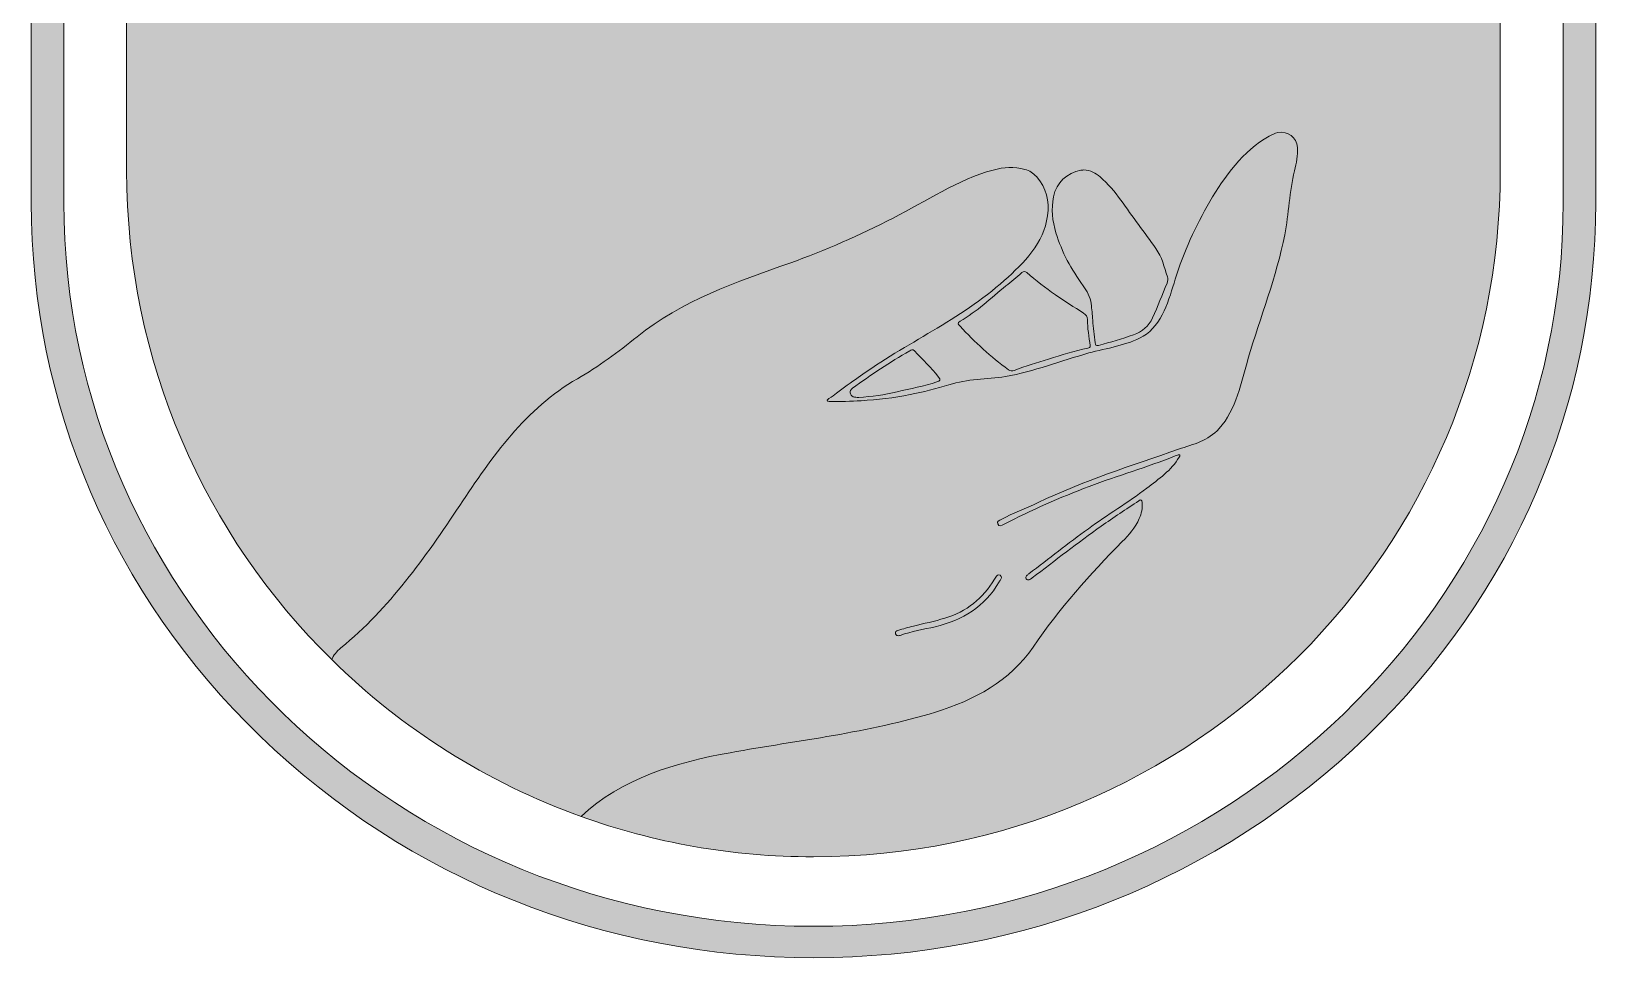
# Model space of a CAD drawing. Header units: inches. Extents: x 2.7 to 9.9, y -12 to 0.
# Drawn here: x 2.73 to 9.88, y -12 to -7.77 of the extents above; entities that cross this region are included whole.
import ezdxf

# ---------------------------------------------------------------- set-up
doc = ezdxf.new("R2010")
doc.units = ezdxf.units.IN
doc.header["$MEASUREMENT"] = 0
doc.layers.add('Layer 1', color=7, linetype='Continuous')

# ---------------------------------------------------------------- blocks, each defined once
blk = doc.blocks.new('block 2')
at = {"layer": 'Layer 1', "lineweight": 0}
for points, knots in [([(8.8373, -1.0164), (8.1619, -0.3638), (7.2642, -0.0043), (6.3091, -0.0043), (5.354, -0.0043), (4.4558, -0.3638), (3.7808, -1.0164), (3.1053, -1.6685), (2.7332, -2.5364), (2.7332, -3.4588), (2.7332, -3.4588), (2.7332, -8.5494), (2.7332, -8.5494), (2.7332, -9.4723), (3.1053, -10.3401), (3.7808, -10.9923), (4.4558, -11.6449), (5.354, -12.0043), (6.3091, -12.0043), (7.2642, -12.0043), (8.1619, -11.6449), (8.8373, -10.9923), (9.5128, -10.3401), (9.8844, -9.4723), (9.8844, -8.5494), (9.8844, -8.5494), (9.8844, -3.4588), (9.8844, -3.4588), (9.8844, -2.5364), (9.5128, -1.6685), (8.8373, -1.0164)], [0, 0, 0, 0, 1, 1, 1, 2, 2, 2, 3, 3, 3, 4, 4, 4, 5, 5, 5, 6, 6, 6, 7, 7, 7, 8, 8, 8, 9, 9, 9, 10, 10, 10, 10]), ([(9.736, -8.5494), (9.736, -9.4625), (9.3518, -10.2902), (8.7309, -10.8896), (8.1105, -11.4894), (7.2539, -11.8606), (6.3091, -11.8606), (4.4194, -11.8606), (2.8822, -10.3751), (2.8822, -8.5494), (2.8822, -8.5494), (2.8822, -3.4588), (2.8822, -3.4588), (2.8822, -1.6331), (4.4194, -0.1476), (6.3091, -0.1476), (8.1987, -0.1476), (9.736, -1.6331), (9.736, -3.4588), (9.736, -3.4588), (9.736, -8.5494), (9.736, -8.5494)], [0, 0, 0, 0, 1, 1, 1, 2, 2, 2, 3, 3, 3, 4, 4, 4, 5, 5, 5, 6, 6, 6, 7, 7, 7, 7])]:
    blk.add_open_spline(points, degree=3, knots=knots, dxfattribs=at)
blk = doc.blocks.new('block 4')
at = {"layer": 'Layer 1', "lineweight": 0}
for points, knots in [([(8.5208, -8.2978), (8.5176, -8.2521), (8.477, -8.2208), (8.4321, -8.2301), (8.4177, -8.2334), (8.4041, -8.239), (8.3911, -8.2465), (8.272, -8.3128), (8.1866, -8.4318), (8.1208, -8.5457), (8.0554, -8.6587), (8.0003, -8.7758), (7.9621, -8.9009), (7.935, -8.9901), (7.9023, -9.1115), (7.8155, -9.1614), (7.7422, -9.2034), (7.6484, -9.216), (7.5676, -9.238), (7.4406, -9.273), (7.316, -9.3239), (7.1862, -9.3454), (7.0994, -9.3598), (7.013, -9.3556), (6.9281, -9.3832), (6.8697, -9.4018), (6.8104, -9.4168), (6.7502, -9.4284), (6.6764, -9.4429), (6.6013, -9.4518), (6.5261, -9.4565), (6.4795, -9.4593), (6.4318, -9.4602), (6.3847, -9.4602), (6.3805, -9.4602), (6.3716, -9.4588), (6.3711, -9.4555), (6.3711, -9.4537), (6.3754, -9.4495), (6.3795, -9.4466), (6.3954, -9.4368), (6.4034, -9.4312), (6.4141, -9.4224), (6.4463, -9.3972), (6.4799, -9.3734), (6.5131, -9.3496), (6.7311, -9.1927), (6.9799, -9.0867), (7.1811, -8.9061), (7.2712, -8.8253), (7.3622, -8.7362), (7.3785, -8.6101), (7.3874, -8.5424), (7.3743, -8.4827), (7.3277, -8.4313), (7.3132, -8.4155), (7.2959, -8.4038), (7.2749, -8.3982), (7.2264, -8.3846), (7.1783, -8.3879), (7.1307, -8.401), (6.9659, -8.4453), (6.8235, -8.5448), (6.6727, -8.6208), (6.5196, -8.6988), (6.3623, -8.7688), (6.2003, -8.8267), (5.9566, -8.9135), (5.7064, -8.999), (5.5024, -9.1638), (5.4156, -9.2342), (5.3264, -9.3001), (5.2293, -9.3561), (4.9945, -9.4905), (4.8377, -9.7146), (4.6915, -9.9354), (4.5338, -10.173), (4.3713, -10.4046), (4.1486, -10.5871), (4.1286, -10.6034), (4.115, -10.6212), (4.1066, -10.6408), (4.4269, -10.9559), (4.8143, -11.2028), (5.2461, -11.3583), (5.4291, -11.1832), (5.6831, -11.1104), (5.9277, -11.0665), (6.2432, -11.0091), (6.5579, -10.9755), (6.8664, -10.8807), (7.042, -10.8266), (7.2077, -10.7383), (7.3132, -10.5834), (7.4318, -10.4078), (7.5732, -10.25), (7.7202, -10.1007), (7.7511, -10.0694), (7.7805, -10.0367), (7.7977, -9.9956), (7.808, -9.9718), (7.8145, -9.9475), (7.8108, -9.9214), (7.8099, -9.9111), (7.8071, -9.906), (7.7954, -9.9139), (7.7385, -9.9531), (7.6801, -9.9905), (7.6236, -10.0302), (7.5162, -10.1058), (7.4136, -10.1875), (7.309, -10.2668), (7.3048, -10.2701), (7.2996, -10.2734), (7.2945, -10.2752), (7.2898, -10.2771), (7.2847, -10.2752), (7.2814, -10.2711), (7.2782, -10.2659), (7.2791, -10.2612), (7.2828, -10.2575), (7.2861, -10.2538), (7.2898, -10.2505), (7.2936, -10.2477), (7.3841, -10.1786), (7.4733, -10.1086), (7.5653, -10.0418), (7.653, -9.9784), (7.7459, -9.9219), (7.8323, -9.8565), (7.8864, -9.8154), (7.9453, -9.7744), (7.9803, -9.7146), (7.9821, -9.7118), (7.9849, -9.7067), (7.984, -9.7053), (7.9812, -9.7011), (7.9765, -9.7043), (7.9728, -9.7057), (7.9695, -9.7067), (7.9658, -9.7076), (7.9625, -9.709), (7.8337, -9.7608), (7.6988, -9.7991), (7.5685, -9.8486), (7.4355, -9.8995), (7.3043, -9.9569), (7.1778, -10.0222), (7.1685, -10.0274), (7.1568, -10.0339), (7.1507, -10.0199), (7.1447, -10.0064), (7.1587, -10.005), (7.1671, -10.0003), (7.2207, -9.9695), (7.2796, -9.9489), (7.3356, -9.9223), (7.5429, -9.8238), (7.7613, -9.7534), (7.9779, -9.6782), (8.0461, -9.6549), (8.1133, -9.6399), (8.1628, -9.5839), (8.2417, -9.4957), (8.265, -9.3715), (8.2963, -9.2613), (8.3505, -9.0732), (8.4256, -8.8888), (8.463, -8.6969), (8.4816, -8.5998), (8.4844, -8.5004), (8.5078, -8.4043), (8.5162, -8.3692), (8.5236, -8.3342), (8.5208, -8.2978)], [0, 0, 0, 0, 1, 1, 1, 2, 2, 2, 3, 3, 3, 4, 4, 4, 5, 5, 5, 6, 6, 6, 7, 7, 7, 8, 8, 8, 9, 9, 9, 10, 10, 10, 11, 11, 11, 12, 12, 12, 13, 13, 13, 14, 14, 14, 15, 15, 15, 16, 16, 16, 17, 17, 17, 18, 18, 18, 19, 19, 19, 20, 20, 20, 21, 21, 21, 22, 22, 22, 23, 23, 23, 24, 24, 24, 25, 25, 25, 26, 26, 26, 27, 27, 27, 28, 28, 28, 29, 29, 29, 30, 30, 30, 31, 31, 31, 32, 32, 32, 33, 33, 33, 34, 34, 34, 35, 35, 35, 36, 36, 36, 37, 37, 37, 38, 38, 38, 39, 39, 39, 40, 40, 40, 41, 41, 41, 42, 42, 42, 43, 43, 43, 44, 44, 44, 45, 45, 45, 46, 46, 46, 47, 47, 47, 48, 48, 48, 49, 49, 49, 50, 50, 50, 51, 51, 51, 52, 52, 52, 53, 53, 53, 54, 54, 54, 55, 55, 55, 56, 56, 56, 57, 57, 57, 58, 58, 58, 58]), ([(7.1619, -10.2547), (7.1731, -10.2612), (7.1671, -10.2706), (7.1619, -10.2785), (7.1605, -10.2809), (7.1587, -10.2832), (7.1573, -10.2855), (7.0914, -10.398), (6.9906, -10.461), (6.865, -10.49), (6.8118, -10.5026), (6.7572, -10.511), (6.7054, -10.5297), (6.7026, -10.5306), (6.6998, -10.5311), (6.6975, -10.5315), (6.6909, -10.5311), (6.6858, -10.5297), (6.6844, -10.5227), (6.682, -10.5143), (6.6872, -10.5091), (6.6946, -10.5073), (6.718, -10.5003), (6.7418, -10.4928), (6.7656, -10.4872), (6.8137, -10.476), (6.8618, -10.4648), (6.9089, -10.4512), (7.0093, -10.4223), (7.0821, -10.3602), (7.1363, -10.2729), (7.1381, -10.2701), (7.14, -10.2673), (7.1419, -10.264), (7.1465, -10.2566), (7.1521, -10.2486), (7.1619, -10.2547)], [0, 0, 0, 0, 1, 1, 1, 2, 2, 2, 3, 3, 3, 4, 4, 4, 5, 5, 5, 6, 6, 6, 7, 7, 7, 8, 8, 8, 9, 9, 9, 10, 10, 10, 11, 11, 11, 12, 12, 12, 12])]:
    blk.add_open_spline(points, degree=3, knots=knots, dxfattribs=at)

msp = doc.modelspace()

# ---------------------------------------------------------------- hatches: boundary and pattern name
at = {"layer": 'Layer 1', "true_color": 0xa16e58}
h = msp.add_hatch(color=35, dxfattribs=at)
h.dxf.hatch_style = 2
edge = h.paths.add_edge_path()
edge.add_spline(control_points=[(8.8373, -1.0164), (8.1619, -0.3638), (7.2642, -0.0043), (6.3091, -0.0043), (5.354, -0.0043), (4.4558, -0.3638), (3.7808, -1.0164), (3.1053, -1.6685), (2.7332, -2.5364), (2.7332, -3.4588), (2.7332, -3.4588), (2.7332, -8.5494), (2.7332, -8.5494), (2.7332, -9.4723), (3.1053, -10.3401), (3.7808, -10.9923), (4.4558, -11.6449), (5.354, -12.0043), (6.3091, -12.0043), (7.2642, -12.0043), (8.1619, -11.6449), (8.8373, -10.9923), (9.5128, -10.3401), (9.8844, -9.4723), (9.8844, -8.5494), (9.8844, -8.5494), (9.8844, -3.4588), (9.8844, -3.4588), (9.8844, -2.5364), (9.5128, -1.6685), (8.8373, -1.0164)], knot_values=[0, 0, 0, 0, 1, 1, 1, 2, 2, 2, 3, 3, 3, 4, 4, 4, 5, 5, 5, 6, 6, 6, 7, 7, 7, 8, 8, 8, 9, 9, 9, 10, 10, 10, 10], degree=3, periodic=1)
edge = h.paths.add_edge_path()
edge.add_spline(control_points=[(9.736, -8.5494), (9.736, -9.4625), (9.3518, -10.2902), (8.7309, -10.8896), (8.1105, -11.4894), (7.2539, -11.8606), (6.3091, -11.8606), (4.4194, -11.8606), (2.8822, -10.3751), (2.8822, -8.5494), (2.8822, -8.5494), (2.8822, -3.4588), (2.8822, -3.4588), (2.8822, -1.6331), (4.4194, -0.1476), (6.3091, -0.1476), (8.1987, -0.1476), (9.736, -1.6331), (9.736, -3.4588), (9.736, -3.4588), (9.736, -8.5494), (9.736, -8.5494)], knot_values=[0, 0, 0, 0, 1, 1, 1, 2, 2, 2, 3, 3, 3, 4, 4, 4, 5, 5, 5, 6, 6, 6, 7, 7, 7, 7], degree=3, periodic=1)
h = msp.add_hatch(color=35, dxfattribs=at)
h.dxf.hatch_style = 2
edge = h.paths.add_edge_path()
edge.add_spline(control_points=[(9.4484, -3.6054), (9.4484, -3.6054), (9.4484, -8.4033), (9.4484, -8.4033), (9.4484, -10.1371), (8.0428, -11.5427), (6.3091, -11.5427), (5.9361, -11.5427), (5.578, -11.4778), (5.2461, -11.3583), (4.8143, -11.2028), (4.4269, -10.9559), (4.1066, -10.6408), (3.5278, -10.0713), (3.1692, -9.2791), (3.1692, -8.4033), (3.1692, -8.4033), (3.1692, -3.6054), (3.1692, -3.6054), (3.1692, -1.8716), (4.5748, -0.466), (6.3091, -0.466), (7.1759, -0.466), (7.9607, -0.8175), (8.5288, -1.3857), (9.0969, -1.9538), (9.4484, -2.7385), (9.4484, -3.6054)], knot_values=[0, 0, 0, 0, 1, 1, 1, 2, 2, 2, 3, 3, 3, 4, 4, 4, 5, 5, 5, 6, 6, 6, 7, 7, 7, 8, 8, 8, 9, 9, 9, 9], degree=3, periodic=1)
at = {"layer": 'Layer 1', "true_color": 0xf8efe3}
h = msp.add_hatch(color=7, dxfattribs=at)
h.dxf.hatch_style = 2
edge = h.paths.add_edge_path()
edge.add_spline(control_points=[(8.5208, -8.2978), (8.5176, -8.2521), (8.477, -8.2208), (8.4321, -8.2301), (8.4177, -8.2334), (8.4041, -8.239), (8.3911, -8.2465), (8.272, -8.3128), (8.1866, -8.4318), (8.1208, -8.5457), (8.0554, -8.6587), (8.0003, -8.7758), (7.9621, -8.9009), (7.935, -8.9901), (7.9023, -9.1115), (7.8155, -9.1614), (7.7422, -9.2034), (7.6484, -9.216), (7.5676, -9.238), (7.4406, -9.273), (7.316, -9.3239), (7.1862, -9.3454), (7.0994, -9.3598), (7.013, -9.3556), (6.9281, -9.3832), (6.8697, -9.4018), (6.8104, -9.4168), (6.7502, -9.4284), (6.6764, -9.4429), (6.6013, -9.4518), (6.5261, -9.4565), (6.4795, -9.4593), (6.4318, -9.4602), (6.3847, -9.4602), (6.3805, -9.4602), (6.3716, -9.4588), (6.3711, -9.4555), (6.3711, -9.4537), (6.3754, -9.4495), (6.3795, -9.4466), (6.3954, -9.4368), (6.4034, -9.4312), (6.4141, -9.4224), (6.4463, -9.3972), (6.4799, -9.3734), (6.5131, -9.3496), (6.7311, -9.1927), (6.9799, -9.0867), (7.1811, -8.9061), (7.2712, -8.8253), (7.3622, -8.7362), (7.3785, -8.6101), (7.3874, -8.5424), (7.3743, -8.4827), (7.3277, -8.4313), (7.3132, -8.4155), (7.2959, -8.4038), (7.2749, -8.3982), (7.2264, -8.3846), (7.1783, -8.3879), (7.1307, -8.401), (6.9659, -8.4453), (6.8235, -8.5448), (6.6727, -8.6208), (6.5196, -8.6988), (6.3623, -8.7688), (6.2003, -8.8267), (5.9566, -8.9135), (5.7064, -8.999), (5.5024, -9.1638), (5.4156, -9.2342), (5.3264, -9.3001), (5.2293, -9.3561), (4.9945, -9.4905), (4.8377, -9.7146), (4.6915, -9.9354), (4.5338, -10.173), (4.3713, -10.4046), (4.1486, -10.5871), (4.1286, -10.6034), (4.115, -10.6212), (4.1066, -10.6408), (4.4269, -10.9559), (4.8143, -11.2028), (5.2461, -11.3583), (5.4291, -11.1832), (5.6831, -11.1104), (5.9277, -11.0665), (6.2432, -11.0091), (6.5579, -10.9755), (6.8664, -10.8807), (7.042, -10.8266), (7.2077, -10.7383), (7.3132, -10.5834), (7.4318, -10.4078), (7.5732, -10.25), (7.7202, -10.1007), (7.7511, -10.0694), (7.7805, -10.0367), (7.7977, -9.9956), (7.808, -9.9718), (7.8145, -9.9475), (7.8108, -9.9214), (7.8099, -9.9111), (7.8071, -9.906), (7.7954, -9.9139), (7.7385, -9.9531), (7.6801, -9.9905), (7.6236, -10.0302), (7.5162, -10.1058), (7.4136, -10.1875), (7.309, -10.2668), (7.3048, -10.2701), (7.2996, -10.2734), (7.2945, -10.2752), (7.2898, -10.2771), (7.2847, -10.2752), (7.2814, -10.2711), (7.2782, -10.2659), (7.2791, -10.2612), (7.2828, -10.2575), (7.2861, -10.2538), (7.2898, -10.2505), (7.2936, -10.2477), (7.3841, -10.1786), (7.4733, -10.1086), (7.5653, -10.0418), (7.653, -9.9784), (7.7459, -9.9219), (7.8323, -9.8565), (7.8864, -9.8154), (7.9453, -9.7744), (7.9803, -9.7146), (7.9821, -9.7118), (7.9849, -9.7067), (7.984, -9.7053), (7.9812, -9.7011), (7.9765, -9.7043), (7.9728, -9.7057), (7.9695, -9.7067), (7.9658, -9.7076), (7.9625, -9.709), (7.8337, -9.7608), (7.6988, -9.7991), (7.5685, -9.8486), (7.4355, -9.8995), (7.3043, -9.9569), (7.1778, -10.0222), (7.1685, -10.0274), (7.1568, -10.0339), (7.1507, -10.0199), (7.1447, -10.0064), (7.1587, -10.005), (7.1671, -10.0003), (7.2207, -9.9695), (7.2796, -9.9489), (7.3356, -9.9223), (7.5429, -9.8238), (7.7613, -9.7534), (7.9779, -9.6782), (8.0461, -9.6549), (8.1133, -9.6399), (8.1628, -9.5839), (8.2417, -9.4957), (8.265, -9.3715), (8.2963, -9.2613), (8.3505, -9.0732), (8.4256, -8.8888), (8.463, -8.6969), (8.4816, -8.5998), (8.4844, -8.5004), (8.5078, -8.4043), (8.5162, -8.3692), (8.5236, -8.3342), (8.5208, -8.2978)], knot_values=[0, 0, 0, 0, 1, 1, 1, 2, 2, 2, 3, 3, 3, 4, 4, 4, 5, 5, 5, 6, 6, 6, 7, 7, 7, 8, 8, 8, 9, 9, 9, 10, 10, 10, 11, 11, 11, 12, 12, 12, 13, 13, 13, 14, 14, 14, 15, 15, 15, 16, 16, 16, 17, 17, 17, 18, 18, 18, 19, 19, 19, 20, 20, 20, 21, 21, 21, 22, 22, 22, 23, 23, 23, 24, 24, 24, 25, 25, 25, 26, 26, 26, 27, 27, 27, 28, 28, 28, 29, 29, 29, 30, 30, 30, 31, 31, 31, 32, 32, 32, 33, 33, 33, 34, 34, 34, 35, 35, 35, 36, 36, 36, 37, 37, 37, 38, 38, 38, 39, 39, 39, 40, 40, 40, 41, 41, 41, 42, 42, 42, 43, 43, 43, 44, 44, 44, 45, 45, 45, 46, 46, 46, 47, 47, 47, 48, 48, 48, 49, 49, 49, 50, 50, 50, 51, 51, 51, 52, 52, 52, 53, 53, 53, 54, 54, 54, 55, 55, 55, 56, 56, 56, 57, 57, 57, 58, 58, 58, 58], degree=3, periodic=1)
edge = h.paths.add_edge_path()
edge.add_spline(control_points=[(7.1619, -10.2547), (7.1731, -10.2612), (7.1671, -10.2706), (7.1619, -10.2785), (7.1605, -10.2809), (7.1587, -10.2832), (7.1573, -10.2855), (7.0914, -10.398), (6.9906, -10.461), (6.865, -10.49), (6.8118, -10.5026), (6.7572, -10.511), (6.7054, -10.5297), (6.7026, -10.5306), (6.6998, -10.5311), (6.6975, -10.5315), (6.6909, -10.5311), (6.6858, -10.5297), (6.6844, -10.5227), (6.682, -10.5143), (6.6872, -10.5091), (6.6946, -10.5073), (6.718, -10.5003), (6.7418, -10.4928), (6.7656, -10.4872), (6.8137, -10.476), (6.8618, -10.4648), (6.9089, -10.4512), (7.0093, -10.4223), (7.0821, -10.3602), (7.1363, -10.2729), (7.1381, -10.2701), (7.14, -10.2673), (7.1419, -10.264), (7.1465, -10.2566), (7.1521, -10.2486), (7.1619, -10.2547)], knot_values=[0, 0, 0, 0, 1, 1, 1, 2, 2, 2, 3, 3, 3, 4, 4, 4, 5, 5, 5, 6, 6, 6, 7, 7, 7, 8, 8, 8, 9, 9, 9, 10, 10, 10, 11, 11, 11, 12, 12, 12, 12], degree=3, periodic=1)
h = msp.add_hatch(color=7, dxfattribs=at)
h.dxf.hatch_style = 2
edge = h.paths.add_edge_path()
edge.add_spline(control_points=[(7.5852, -9.0879), (7.586, -9.1225), (7.5924, -9.1566), (7.5966, -9.1909), (7.5977, -9.2003), (7.5997, -9.2067), (7.6123, -9.2033), (7.6661, -9.189), (7.7195, -9.1732), (7.772, -9.1549), (7.8115, -9.1411), (7.8408, -9.1155), (7.859, -9.0764), (7.8832, -9.0245), (7.9024, -8.9707), (7.9248, -8.9182), (7.9288, -8.9087), (7.9293, -8.8987), (7.9263, -8.8892), (7.9122, -8.8449), (7.9013, -8.7988), (7.874, -8.7603), (7.8214, -8.6861), (7.7671, -8.6132), (7.7139, -8.5393), (7.6858, -8.5003), (7.6553, -8.4635), (7.6186, -8.4321), (7.5983, -8.4148), (7.5758, -8.4023), (7.5443, -8.4008), (7.5428, -8.401), (7.5371, -8.4014), (7.5316, -8.4024), (7.4659, -8.4137), (7.4197, -8.4579), (7.406, -8.5233), (7.3943, -8.5793), (7.4013, -8.6347), (7.4173, -8.6884), (7.4436, -8.7764), (7.4874, -8.856), (7.5412, -8.9302), (7.5592, -8.9549), (7.5747, -8.9807), (7.5779, -9.0121), (7.5805, -9.0374), (7.5847, -9.0624), (7.5852, -9.0879)], knot_values=[0, 0, 0, 0, 1, 1, 1, 2, 2, 2, 3, 3, 3, 4, 4, 4, 5, 5, 5, 6, 6, 6, 7, 7, 7, 8, 8, 8, 9, 9, 9, 10, 10, 10, 11, 11, 11, 12, 12, 12, 13, 13, 13, 14, 14, 14, 15, 15, 15, 16, 16, 16, 16], degree=3, periodic=1)
h = msp.add_hatch(color=7, dxfattribs=at)
h.dxf.hatch_style = 2
edge = h.paths.add_edge_path()
edge.add_spline(control_points=[(7.5436, -9.0558), (7.5001, -9.0282), (7.4567, -9.0004), (7.4144, -8.9712), (7.3691, -8.9399), (7.3256, -8.9061), (7.2837, -8.8703), (7.2751, -8.863), (7.2701, -8.8624), (7.2612, -8.8705), (7.2375, -8.8916), (7.2126, -8.9113), (7.1881, -8.9315), (7.1201, -8.9875), (7.0555, -9.0481), (6.9788, -9.0927), (6.9635, -9.1016), (6.9722, -9.1076), (6.9786, -9.1147), (7.0456, -9.1887), (7.1196, -9.2549), (7.1996, -9.3146), (7.2087, -9.3213), (7.2163, -9.3221), (7.2267, -9.3178), (7.2776, -9.2969), (7.3311, -9.2835), (7.3832, -9.2661), (7.442, -9.2464), (7.5018, -9.23), (7.5622, -9.2156), (7.5682, -9.2142), (7.5756, -9.2139), (7.5738, -9.2044), (7.5673, -9.1647), (7.5616, -9.1249), (7.5606, -9.0846), (7.5602, -9.071), (7.5548, -9.063), (7.5436, -9.0558)], knot_values=[0, 0, 0, 0, 1, 1, 1, 2, 2, 2, 3, 3, 3, 4, 4, 4, 5, 5, 5, 6, 6, 6, 7, 7, 7, 8, 8, 8, 9, 9, 9, 10, 10, 10, 11, 11, 11, 12, 12, 12, 13, 13, 13, 13], degree=3, periodic=1)
h = msp.add_hatch(color=7, dxfattribs=at)
h.dxf.hatch_style = 2
edge = h.paths.add_edge_path()
edge.add_spline(control_points=[(6.7486, -9.2284), (6.658, -9.2804), (6.571, -9.3377), (6.4868, -9.3995), (6.4715, -9.4107), (6.4731, -9.4306), (6.4905, -9.4378), (6.4979, -9.4409), (6.506, -9.4409), (6.5154, -9.4409), (6.5748, -9.4374), (6.6334, -9.4305), (6.6911, -9.4157), (6.7517, -9.4002), (6.8139, -9.3907), (6.8733, -9.3699), (6.8883, -9.3647), (6.8906, -9.3614), (6.8804, -9.3481), (6.847, -9.305), (6.8073, -9.2679), (6.7704, -9.228), (6.7619, -9.2188), (6.7559, -9.2243), (6.7486, -9.2284)], knot_values=[0, 0, 0, 0, 1, 1, 1, 2, 2, 2, 3, 3, 3, 4, 4, 4, 5, 5, 5, 6, 6, 6, 7, 7, 7, 8, 8, 8, 8], degree=3, periodic=1)

# ---------------------------------------------------------------- linework, layer by layer
at = {"layer": 'Layer 1', "lineweight": 0}
for points, knots in [([(9.4484, -3.6054), (9.4484, -3.6054), (9.4484, -8.4033), (9.4484, -8.4033), (9.4484, -10.1371), (8.0428, -11.5427), (6.3091, -11.5427), (5.9361, -11.5427), (5.578, -11.4778), (5.2461, -11.3583), (4.8143, -11.2028), (4.4269, -10.9559), (4.1066, -10.6408), (3.5278, -10.0713), (3.1692, -9.2791), (3.1692, -8.4033), (3.1692, -8.4033), (3.1692, -3.6054), (3.1692, -3.6054), (3.1692, -1.8716), (4.5748, -0.466), (6.3091, -0.466), (7.1759, -0.466), (7.9607, -0.8175), (8.5288, -1.3857), (9.0969, -1.9538), (9.4484, -2.7385), (9.4484, -3.6054)], [0, 0, 0, 0, 1, 1, 1, 2, 2, 2, 3, 3, 3, 4, 4, 4, 5, 5, 5, 6, 6, 6, 7, 7, 7, 8, 8, 8, 9, 9, 9, 9]), ([(7.5852, -9.0879), (7.586, -9.1225), (7.5924, -9.1566), (7.5966, -9.1909), (7.5977, -9.2003), (7.5997, -9.2067), (7.6123, -9.2033), (7.6661, -9.189), (7.7195, -9.1732), (7.772, -9.1549), (7.8115, -9.1411), (7.8408, -9.1155), (7.859, -9.0764), (7.8832, -9.0245), (7.9024, -8.9707), (7.9248, -8.9182), (7.9288, -8.9087), (7.9293, -8.8987), (7.9263, -8.8892), (7.9122, -8.8449), (7.9013, -8.7988), (7.874, -8.7603), (7.8214, -8.6861), (7.7671, -8.6132), (7.7139, -8.5393), (7.6858, -8.5003), (7.6553, -8.4635), (7.6186, -8.4321), (7.5983, -8.4148), (7.5758, -8.4023), (7.5443, -8.4008), (7.5428, -8.401), (7.5371, -8.4014), (7.5316, -8.4024), (7.4659, -8.4137), (7.4197, -8.4579), (7.406, -8.5233), (7.3943, -8.5793), (7.4013, -8.6347), (7.4173, -8.6884), (7.4436, -8.7764), (7.4874, -8.856), (7.5412, -8.9302), (7.5592, -8.9549), (7.5747, -8.9807), (7.5779, -9.0121), (7.5805, -9.0374), (7.5847, -9.0624), (7.5852, -9.0879)], [0, 0, 0, 0, 1, 1, 1, 2, 2, 2, 3, 3, 3, 4, 4, 4, 5, 5, 5, 6, 6, 6, 7, 7, 7, 8, 8, 8, 9, 9, 9, 10, 10, 10, 11, 11, 11, 12, 12, 12, 13, 13, 13, 14, 14, 14, 15, 15, 15, 16, 16, 16, 16]), ([(7.5436, -9.0558), (7.5001, -9.0282), (7.4567, -9.0004), (7.4144, -8.9712), (7.3691, -8.9399), (7.3256, -8.9061), (7.2837, -8.8703), (7.2751, -8.863), (7.2701, -8.8624), (7.2612, -8.8705), (7.2375, -8.8916), (7.2126, -8.9113), (7.1881, -8.9315), (7.1201, -8.9875), (7.0555, -9.0481), (6.9788, -9.0927), (6.9635, -9.1016), (6.9722, -9.1076), (6.9786, -9.1147), (7.0456, -9.1887), (7.1196, -9.2549), (7.1996, -9.3146), (7.2087, -9.3213), (7.2163, -9.3221), (7.2267, -9.3178), (7.2776, -9.2969), (7.3311, -9.2835), (7.3832, -9.2661), (7.442, -9.2464), (7.5018, -9.23), (7.5622, -9.2156), (7.5682, -9.2142), (7.5756, -9.2139), (7.5738, -9.2044), (7.5673, -9.1647), (7.5616, -9.1249), (7.5606, -9.0846), (7.5602, -9.071), (7.5548, -9.063), (7.5436, -9.0558)], [0, 0, 0, 0, 1, 1, 1, 2, 2, 2, 3, 3, 3, 4, 4, 4, 5, 5, 5, 6, 6, 6, 7, 7, 7, 8, 8, 8, 9, 9, 9, 10, 10, 10, 11, 11, 11, 12, 12, 12, 13, 13, 13, 13]), ([(6.7486, -9.2284), (6.658, -9.2804), (6.571, -9.3377), (6.4868, -9.3995), (6.4715, -9.4107), (6.4731, -9.4306), (6.4905, -9.4378), (6.4979, -9.4409), (6.506, -9.4409), (6.5154, -9.4409), (6.5748, -9.4374), (6.6334, -9.4305), (6.6911, -9.4157), (6.7517, -9.4002), (6.8139, -9.3907), (6.8733, -9.3699), (6.8883, -9.3647), (6.8906, -9.3614), (6.8804, -9.3481), (6.847, -9.305), (6.8073, -9.2679), (6.7704, -9.228), (6.7619, -9.2188), (6.7559, -9.2243), (6.7486, -9.2284)], [0, 0, 0, 0, 1, 1, 1, 2, 2, 2, 3, 3, 3, 4, 4, 4, 5, 5, 5, 6, 6, 6, 7, 7, 7, 8, 8, 8, 8])]:
    msp.add_open_spline(points, degree=3, knots=knots, dxfattribs=at)

# ---------------------------------------------------------------- block references
at = {"layer": 'Layer 1'}
for name in ['block 2', 'block 4']:
    msp.add_blockref(name, (0, 0), dxfattribs=at)

doc.saveas('drawing.dxf')
